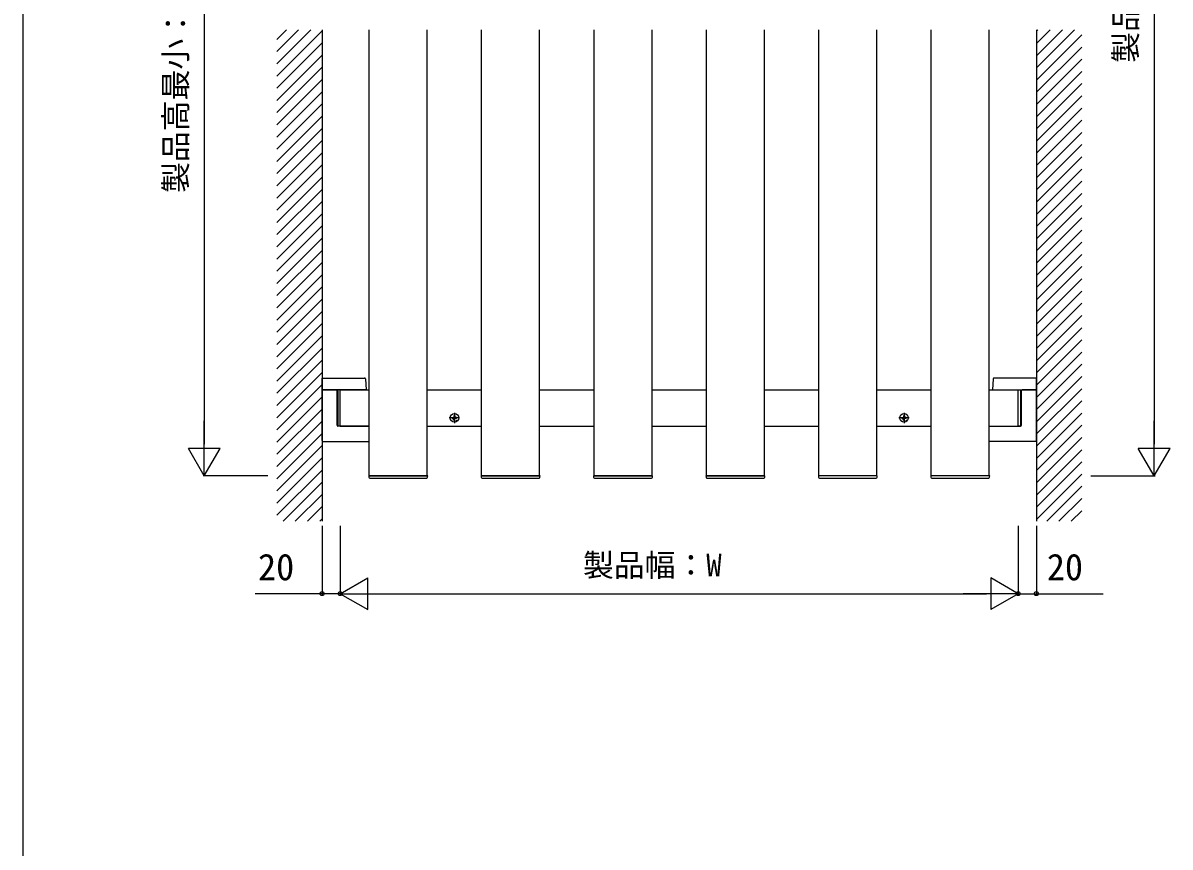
# Model space of a CAD drawing. Units: millimetres, scale not verified. Extents: x -1750 to 1750, y -2608 to 2592.
# Drawn here: x -1750 to -484, y -8 to 902 of the extents above; entities that cross this region are included whole.
import ezdxf
from ezdxf.enums import TextEntityAlignment as Align

# ---------------------------------------------------------------- set-up
doc = ezdxf.new("R2010")
doc.units = ezdxf.units.MM
doc.header["$LTSCALE"] = 14
for name, color, linetype in [('0-3_YKK_12', 2, 'Continuous'), ('0-4_YKK_13', 4, 'Continuous'), ('0-5_YKK_D', 6, 'Continuous'), ('0-6_YKK_ZWAK', 7, 'Continuous'), ('0-7_YSS_K', 3, 'Continuous')]:
    doc.layers.add(name, color=color, linetype=linetype)
doc.styles.add('ＭＳ ゴシック', font='')
doc.styles.get('ＭＳ ゴシック').set_extended_font_data('MS Gothic')

msp = doc.modelspace()

# ---------------------------------------------------------------- linework, layer by layer
at = {"layer": '0-3_YKK_12'}
for p, q in [((-1368, 401.5), (-1368, 894)), ((-1244, 401.5), (-1244, 894)), ((-1120, 401.5), (-1120, 894)), ((-996, 401.5), (-996, 894)), ((-808, 401.5), (-808, 894)), ((-684, 401.5), (-684, 894)), ((-1400, 496.5), (-1368, 496.5)), ((-1304, 496.5), (-1244, 496.5)), ((-1180, 496.5), (-1120, 496.5)), ((-1056, 496.5), (-996, 496.5)), ((-932, 496.5), (-872, 496.5)), ((-808, 496.5), (-748, 496.5)), ((-684, 496.5), (-652, 496.5)), ((-1400, 456.5), (-1368, 456.5)), ((-1304, 456.5), (-1244, 456.5)), ((-1180, 456.5), (-1120, 456.5)), ((-1056, 456.5), (-996, 456.5)), ((-932, 456.5), (-872, 456.5)), ((-808, 456.5), (-748, 456.5)), ((-684, 456.5), (-652, 456.5))]:
    msp.add_line(p, q, dxfattribs=at)
for points in [[(-1368, 401.5), (-1304, 401.5), (-1304, 894)], [(-1244, 401.5), (-1180, 401.5), (-1180, 894)], [(-1120, 401.5), (-1056, 401.5), (-1056, 894)], [(-996, 401.5), (-932, 401.5), (-932, 894)], [(-808, 401.5), (-872, 401.5), (-872, 894)], [(-684, 401.5), (-748, 401.5), (-748, 894)]]:
    msp.add_lwpolyline(points, dxfattribs=at)
at = {"layer": '0-4_YKK_13'}
for p, q in [((-1420, 509.5), (-1400, 509.5)), ((-1420, 508.56), (-1420, 509.5)), ((-1420, 496.5), (-1420, 508.56)), ((-1400, 509.5), (-1373.24, 509.5)), ((-1372.24, 508.56), (-1371.5, 496.5)), ((-679.76, 508.56), (-680.5, 496.5)), ((-652, 509.5), (-678.76, 509.5)), ((-632, 509.5), (-652, 509.5)), ((-632, 508.56), (-632, 509.5)), ((-632, 496.5), (-632, 508.56)), ((-1402.5, 495.88), (-1402.5, 457.12)), ((-1400, 496.5), (-1402.03, 496.38)), ((-1400, 496), (-1400, 496.5)), ((-652, 496.5), (-649.97, 496.38)), ((-652, 496), (-652, 496.5)), ((-649.5, 495.88), (-649.5, 457.12)), ((-1274, 471.23), (-1274, 459.76)), ((-778, 471.23), (-778, 459.76)), ((-1368, 456.5), (-1402.5, 456.5)), ((-1268.27, 465.5), (-1279.74, 465.5)), ((-1276.38, 466.09), (-1275.34, 466.11)), ((-1276.37, 464.91), (-1275.34, 464.89)), ((-1275.34, 466.11), (-1274.73, 466.23)), ((-1275.34, 464.89), (-1274.73, 464.77)), ((-1274.61, 466.84), (-1274.73, 466.23)), ((-1274.61, 464.16), (-1274.73, 464.77)), ((-1274.59, 467.88), (-1274.61, 466.84)), ((-1274.59, 463.12), (-1274.61, 464.16)), ((-1273.41, 467.88), (-1273.39, 466.84)), ((-1273.41, 463.12), (-1273.39, 464.16)), ((-1273.39, 466.84), (-1273.27, 466.23)), ((-1273.39, 464.16), (-1273.27, 464.77)), ((-1272.66, 466.11), (-1273.27, 466.23)), ((-1272.66, 464.89), (-1273.27, 464.77)), ((-1271.62, 466.09), (-1272.66, 466.11)), ((-1271.62, 464.91), (-1272.66, 464.89)), ((-772.27, 465.5), (-783.74, 465.5)), ((-780.38, 466.09), (-779.34, 466.11)), ((-780.37, 464.91), (-779.34, 464.89)), ((-779.34, 466.11), (-778.73, 466.23)), ((-779.34, 464.89), (-778.73, 464.77)), ((-778.61, 466.84), (-778.73, 466.23)), ((-778.61, 464.16), (-778.73, 464.77)), ((-778.59, 467.88), (-778.61, 466.84)), ((-778.59, 463.12), (-778.61, 464.16)), ((-777.41, 467.88), (-777.39, 466.84)), ((-777.41, 463.12), (-777.39, 464.16)), ((-777.39, 466.84), (-777.27, 466.23)), ((-777.39, 464.16), (-777.27, 464.77)), ((-776.66, 466.11), (-777.27, 466.23)), ((-776.66, 464.89), (-777.27, 464.77)), ((-775.62, 466.09), (-776.66, 466.11)), ((-775.62, 464.91), (-776.66, 464.89)), ((-684, 456.5), (-649.5, 456.5)), ((-1420, 440.5), (-1420, 439.5)), ((-1420, 439.5), (-1368, 439.5)), ((-632, 439.5), (-684, 439.5)), ((-632, 440.5), (-632, 439.5)), ((-1368.5, 401.5), (-1368.4, 399.94)), ((-1367.5, 401.5), (-1368.5, 401.5)), ((-1304.5, 401.5), (-1367.5, 401.5)), ((-1367.41, 399), (-1304.59, 399)), ((-1244.5, 401.5), (-1244.4, 399.94)), ((-1243.5, 401.5), (-1244.5, 401.5)), ((-1180.5, 401.5), (-1243.5, 401.5)), ((-1243.41, 399), (-1180.59, 399)), ((-1120.5, 401.5), (-1120.4, 399.94)), ((-1119.5, 401.5), (-1120.5, 401.5)), ((-1056.5, 401.5), (-1119.5, 401.5)), ((-1119.41, 399), (-1056.59, 399)), ((-996.5, 401.5), (-996.4, 399.94)), ((-995.5, 401.5), (-996.5, 401.5)), ((-932.5, 401.5), (-995.5, 401.5)), ((-995.41, 399), (-932.59, 399)), ((-872.5, 401.5), (-872.4, 399.94)), ((-871.5, 401.5), (-872.5, 401.5)), ((-808.5, 401.5), (-871.5, 401.5)), ((-871.41, 399), (-808.59, 399)), ((-748.5, 401.5), (-748.4, 399.94)), ((-747.5, 401.5), (-748.5, 401.5)), ((-684.5, 401.5), (-747.5, 401.5)), ((-747.41, 399), (-684.59, 399))]:
    msp.add_line(p, q, dxfattribs=at)
for points in [[(-1371.5, 496.5), (-1400, 496.5), (-1420, 496.5)], [(-1420, 440.5), (-1420, 496.5), (-1404.5, 496.5)], [(-1403.5, 457.5), (-1403.5, 496.5), (-1404.5, 496.5)], [(-1402.03, 456.62), (-1400, 456.5), (-1400, 457), (-1400, 496)], [(-680.5, 496.5), (-652, 496.5), (-632, 496.5)], [(-649.97, 456.62), (-652, 456.5), (-652, 457), (-652, 496)], [(-648.5, 457.5), (-648.5, 496.5), (-647.5, 496.5)], [(-632, 440.5), (-632, 496.5), (-647.5, 496.5)], [(-1303.6, 399.94), (-1303.5, 401.5), (-1304.5, 401.5)], [(-1179.6, 399.94), (-1179.5, 401.5), (-1180.5, 401.5)], [(-1055.6, 399.94), (-1055.5, 401.5), (-1056.5, 401.5)], [(-931.6, 399.94), (-931.5, 401.5), (-932.5, 401.5)], [(-807.6, 399.94), (-807.5, 401.5), (-808.5, 401.5)], [(-683.6, 399.94), (-683.5, 401.5), (-684.5, 401.5)]]:
    msp.add_lwpolyline(points, dxfattribs=at)
for centre, radius in [((-1274, 465.5), 4.74), ((-778, 465.5), 4.74), ((-1271.36, 462.86), 0.3), ((-775.36, 462.86), 0.3)]:
    msp.add_circle(centre, radius, dxfattribs=at)
for centre, radius, start, end in [((-1373.24, 508.5), 1, 3.5, 90), ((-678.76, 508.5), 1, 90, 176.5), ((-1402, 495.88), 0.5, 93.5, 180), ((-650, 495.88), 0.5, 0, 86.5), ((-1402.5, 457.5), 1, 180, 270), ((-1402, 457.12), 0.5, 180, 266.5), ((-1274, 465.5), 2.45, 165.9892, 194.0108), ((-1274, 465.5), 2.45, 75.9892, 104.0108), ((-1274, 465.5), 2.45, 255.9892, 284.0108), ((-1274, 465.5), 2.45, 345.9892, 14.0108), ((-778, 465.5), 2.45, 165.9892, 194.0108), ((-778, 465.5), 2.45, 75.9892, 104.0108), ((-778, 465.5), 2.45, 255.9892, 284.0108), ((-778, 465.5), 2.45, 345.9892, 14.0108), ((-650, 457.12), 0.5, 273.5, 0), ((-649.5, 457.5), 1, 270, 0), ((-1367.41, 400), 1, 183.5, 270), ((-1304.59, 400), 1, 270, 356.5), ((-1243.41, 400), 1, 183.5, 270), ((-1180.59, 400), 1, 270, 356.5), ((-1119.41, 400), 1, 183.5, 270), ((-1056.59, 400), 1, 270, 356.5), ((-995.41, 400), 1, 183.5, 270), ((-932.59, 400), 1, 270, 356.5), ((-871.41, 400), 1, 183.5, 270), ((-808.59, 400), 1, 270, 356.5), ((-747.41, 400), 1, 183.5, 270), ((-684.59, 400), 1, 270, 356.5)]:
    msp.add_arc(centre, radius, start, end, dxfattribs=at)
at = {"layer": '0-5_YKK_D'}
for p, q in [((-502, 1666.5), (-502, 436.5)), ((-1550, 1366.5), (-1550, 436.5)), ((-1550, 401.5), (-1550, 462.12)), ((-502, 401.5), (-502, 462.12)), ((-1550, 401.5), (-1567.5, 431.81)), ((-1532.5, 431.81), (-1567.5, 431.81)), ((-1550, 401.5), (-1532.5, 431.81)), ((-502, 401.5), (-519.5, 431.81)), ((-484.5, 431.81), (-519.5, 431.81)), ((-502, 401.5), (-484.5, 431.81)), ((-1480, 401.5), (-1551, 401.5)), ((-572, 401.5), (-501, 401.5)), ((-1420, 346.5), (-1420, 270.5)), ((-1400, 346.5), (-1400, 270.5)), ((-1400, 346.5), (-1400, 270.5)), ((-652, 346.5), (-652, 270.5)), ((-652, 346.5), (-652, 270.5)), ((-632, 346.5), (-632, 270.5)), ((-1400, 271.5), (-1369.69, 289)), ((-1369.69, 254), (-1369.69, 289)), ((-652, 271.5), (-682.31, 289)), ((-682.31, 289), (-682.31, 254)), ((-1400, 271.5), (-1369.69, 254)), ((-1400, 271.5), (-1339.38, 271.5)), ((-1365, 271.5), (-687, 271.5)), ((-652, 271.5), (-712.62, 271.5)), ((-652, 271.5), (-682.31, 254))]:
    msp.add_line(p, q, dxfattribs=at)
for points in [[(-1400, 271.5), (-1420, 271.5), (-1493.68, 271.5)], [(-652, 271.5), (-632, 271.5), (-558.32, 271.5)]]:
    msp.add_lwpolyline(points, dxfattribs=at)
for centre in [(-1420, 271.5), (-1400, 271.5), (-652, 271.5), (-632, 271.5)]:
    msp.add_circle(centre, 2.12, dxfattribs=at)
at = {"layer": '0-6_YKK_ZWAK'}
msp.add_line((-1750, 2491.5), (-1750, -2608.5), dxfattribs=at)
at = {"layer": '0-7_YSS_K'}
for p, q in [((-1470, 883.32), (-1459.32, 894)), ((-1470, 869.85), (-1445.85, 894)), ((-1470, 856.38), (-1432.38, 894)), ((-1470, 842.91), (-1420, 892.91)), ((-1420, 894), (-1420, 351.5)), ((-632, 894), (-632, 351.5)), ((-632, 892.28), (-630.28, 894)), ((-632, 878.81), (-616.81, 894)), ((-632, 865.34), (-603.34, 894)), ((-632, 851.87), (-589.87, 894)), ((-632, 838.4), (-582, 888.4)), ((-1470, 829.44), (-1420, 879.44)), ((-632, 824.93), (-582, 874.93)), ((-1470, 815.97), (-1420, 865.97)), ((-632, 811.46), (-582, 861.46)), ((-1470, 802.5), (-1420, 852.5)), ((-632, 797.99), (-582, 847.99)), ((-1470, 789.03), (-1420, 839.03)), ((-1470, 775.56), (-1420, 825.56)), ((-632, 784.52), (-582, 834.52)), ((-1470, 762.09), (-1420, 812.09)), ((-632, 771.05), (-582, 821.05)), ((-1470, 748.62), (-1420, 798.62)), ((-632, 757.58), (-582, 807.58)), ((-1470, 735.15), (-1420, 785.15)), ((-632, 744.11), (-582, 794.11)), ((-632, 730.63), (-582, 780.63)), ((-1470, 721.68), (-1420, 771.68)), ((-632, 717.16), (-582, 767.16)), ((-1470, 708.21), (-1420, 758.21)), ((-632, 703.69), (-582, 753.69)), ((-1470, 694.74), (-1420, 744.74)), ((-632, 690.22), (-582, 740.22)), ((-1470, 681.27), (-1420, 731.27)), ((-632, 676.75), (-582, 726.75)), ((-1470, 667.8), (-1420, 717.8)), ((-632, 663.28), (-582, 713.28)), ((-1470, 654.33), (-1420, 704.33)), ((-632, 649.81), (-582, 699.81)), ((-1470, 640.86), (-1420, 690.86)), ((-632, 636.34), (-582, 686.34)), ((-1470, 627.39), (-1420, 677.39)), ((-632, 622.87), (-582, 672.87)), ((-1470, 613.92), (-1420, 663.92)), ((-632, 609.4), (-582, 659.4)), ((-1470, 600.45), (-1420, 650.45)), ((-632, 595.93), (-582, 645.93)), ((-1470, 586.98), (-1420, 636.98)), ((-1470, 573.51), (-1420, 623.51)), ((-632, 582.46), (-582, 632.46)), ((-1470, 560.04), (-1420, 610.04)), ((-632, 568.99), (-582, 618.99)), ((-1470, 546.57), (-1420, 596.57)), ((-632, 555.52), (-582, 605.52)), ((-1470, 533.09), (-1420, 583.09)), ((-632, 542.05), (-582, 592.05)), ((-1470, 519.62), (-1420, 569.62)), ((-632, 528.58), (-582, 578.58)), ((-632, 515.11), (-582, 565.11)), ((-1470, 506.15), (-1420, 556.15)), ((-632, 501.64), (-582, 551.64)), ((-1470, 492.68), (-1420, 542.68)), ((-632, 488.17), (-582, 538.17)), ((-1470, 479.21), (-1420, 529.21)), ((-632, 474.7), (-582, 524.7)), ((-1470, 465.74), (-1420, 515.74)), ((-632, 461.23), (-582, 511.23)), ((-1470, 452.27), (-1420, 502.27)), ((-632, 447.76), (-582, 497.76)), ((-1470, 438.8), (-1420, 488.8)), ((-632, 434.29), (-582, 484.29)), ((-1470, 425.33), (-1420, 475.33)), ((-632, 420.82), (-582, 470.82)), ((-1470, 411.86), (-1420, 461.86)), ((-632, 407.35), (-582, 457.35)), ((-1470, 398.39), (-1420, 448.39)), ((-632, 393.88), (-582, 443.88)), ((-1470, 384.92), (-1420, 434.92)), ((-632, 380.4), (-582, 430.4)), ((-1470, 371.45), (-1420, 421.45)), ((-1470, 357.98), (-1420, 407.98)), ((-632, 366.93), (-582, 416.93)), ((-1463.01, 351.5), (-1420, 394.51)), ((-632, 353.46), (-582, 403.46)), ((-1449.54, 351.5), (-1420, 381.04)), ((-620.49, 351.5), (-582, 389.99)), ((-1436.07, 351.5), (-1420, 367.57)), ((-607.02, 351.5), (-582, 376.52)), ((-593.55, 351.5), (-582, 363.05)), ((-1422.6, 351.5), (-1420, 354.1))]:
    msp.add_line(p, q, dxfattribs=at)

# ---------------------------------------------------------------- texts
at = {"layer": '0-5_YKK_D', "style": 'ＭＳ ゴシック'}
for s, p in [('製品高最大：Hmax', (-513.6, 857.45)), ('製品高最小：Hmin', (-1561.6, 713.92))]:
    msp.add_text(s, height=24.93, rotation=90, dxfattribs=at).set_placement(p, align=Align.BOTTOM_LEFT)
for s, height, p in [('製品幅：W', 24.93, (-1132.15, 283.1)), ('20', 29.33, (-1490.64, 277.5)), ('20', 29.33, (-620.45, 277.5))]:
    msp.add_text(s, height=height, dxfattribs=at).set_placement(p, align=Align.BOTTOM_LEFT)

doc.saveas('drawing.dxf')
